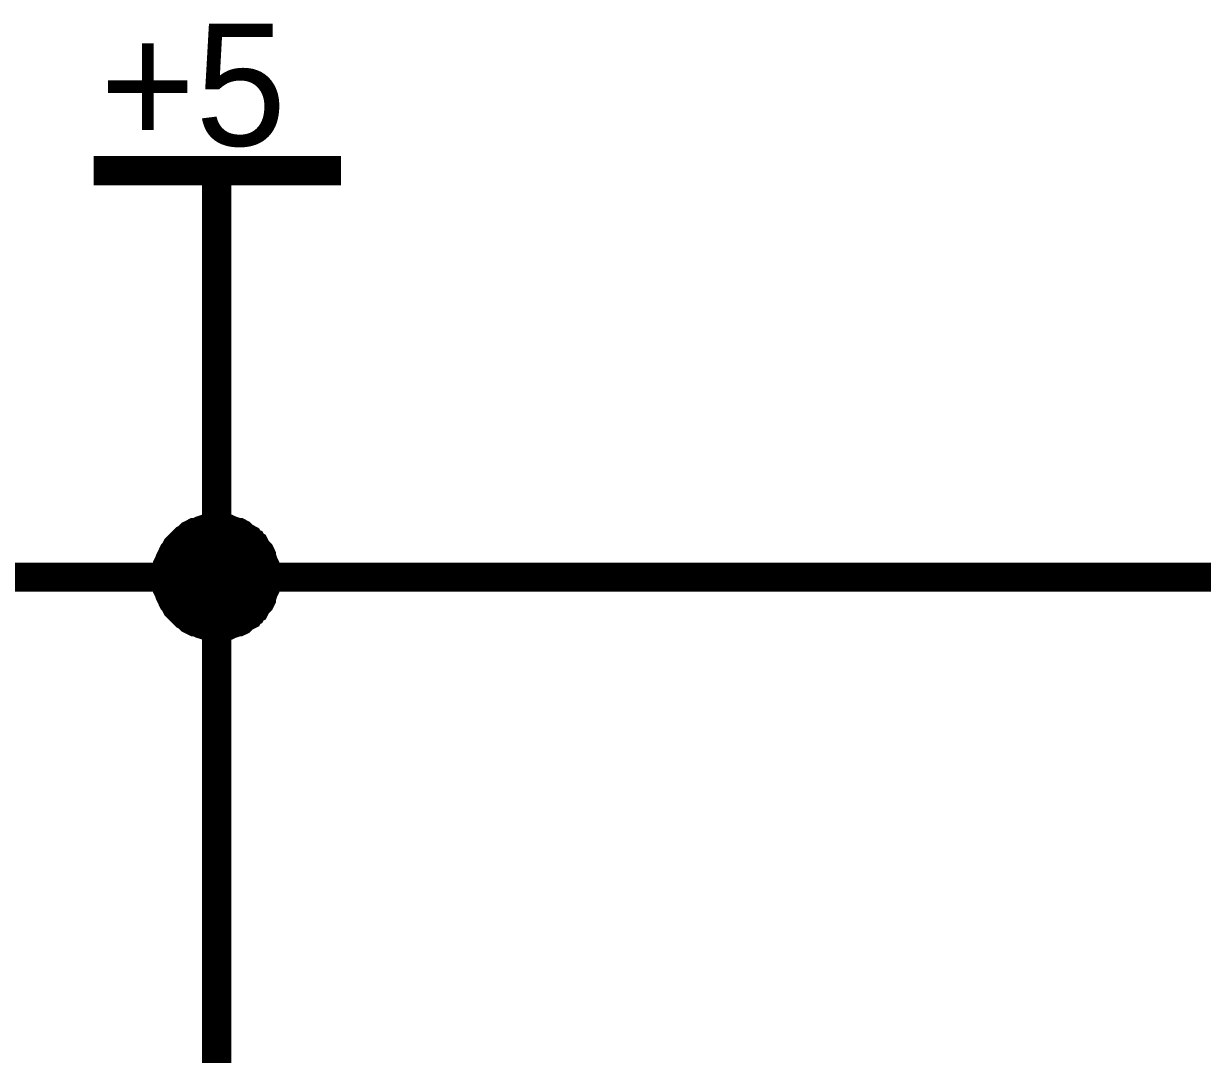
# Model space of a CAD drawing. Header units: millimetres. Extents: x 0 to 800, y 0 to 567.
# Drawn here: x 56.38 to 68.5, y 357.64 to 368.24 of the extents above; entities that cross this region are included whole.
import ezdxf

# ---------------------------------------------------------------- set-up
doc = ezdxf.new("R2010")
doc.units = ezdxf.units.MM
doc.layers.add('Sheet', color=255, linetype='Continuous')

msp = doc.modelspace()

# ---------------------------------------------------------------- linework, layer by layer
at = {"layer": 'Sheet'}
for points, const_width in [([(57.096, 366.724), (59.638, 366.724)], 0.3), ([(58.361, 364.193), (58.361, 366.724)], 0.3), ([(58.361, 364.193), (58.361, 364.193), (58.361, 362.546), (58.361, 350.473), (58.417, 350.473)], 0.3), ([(57.846, 362.546), (57.846, 362.569), (57.846, 362.602), (57.857, 362.625), (57.857, 362.647), (57.857, 362.67), (57.868, 362.692), (57.88, 362.726), (57.891, 362.748), (57.902, 362.77), (57.913, 362.793), (57.924, 362.804), (57.936, 362.826), (57.947, 362.849), (57.969, 362.871), (57.98, 362.882), (58.003, 362.905), (58.014, 362.916), (58.036, 362.938), (58.059, 362.95), (58.07, 362.961), (58.092, 362.983), (58.115, 362.994), (58.137, 363.006), (58.16, 363.006), (58.182, 363.017), (58.204, 363.028), (58.238, 363.039), (58.26, 363.039), (58.283, 363.039), (58.305, 363.05), (58.339, 363.05), (58.361, 363.05)], 0.3), ([(57.846, 362.546), (57.846, 362.569), (57.846, 362.602), (57.857, 362.625), (57.857, 362.647), (57.857, 362.67), (57.868, 362.692), (57.88, 362.726), (57.891, 362.748), (57.902, 362.77), (57.913, 362.793), (57.924, 362.804), (57.936, 362.826), (57.947, 362.849), (57.969, 362.871), (57.98, 362.882), (58.003, 362.905), (58.014, 362.916), (58.036, 362.938), (58.059, 362.95), (58.07, 362.961), (58.092, 362.983), (58.115, 362.994), (58.137, 363.006), (58.16, 363.006), (58.182, 363.017), (58.204, 363.028), (58.238, 363.039), (58.26, 363.039), (58.283, 363.039), (58.305, 363.05), (58.339, 363.05), (58.361, 363.05)], 0.3), ([(57.846, 362.546), (57.846, 362.569), (57.846, 362.602), (57.857, 362.625), (57.857, 362.647), (57.857, 362.67), (57.868, 362.692), (57.88, 362.726), (57.891, 362.748), (57.902, 362.77), (57.913, 362.793), (57.924, 362.804), (57.936, 362.826), (57.947, 362.849), (57.969, 362.871), (57.98, 362.882), (58.003, 362.905), (58.014, 362.916), (58.036, 362.938), (58.059, 362.95), (58.07, 362.961), (58.092, 362.983), (58.115, 362.994), (58.137, 363.006), (58.16, 363.006), (58.182, 363.017), (58.204, 363.028), (58.238, 363.039), (58.26, 363.039), (58.283, 363.039), (58.305, 363.05), (58.339, 363.05), (58.361, 363.05)], 0.3), ([(57.846, 362.546), (57.846, 362.569), (57.846, 362.602), (57.857, 362.625), (57.857, 362.647), (57.857, 362.67), (57.868, 362.692), (57.88, 362.726), (57.891, 362.748), (57.902, 362.77), (57.913, 362.793), (57.924, 362.804), (57.936, 362.826), (57.947, 362.849), (57.969, 362.871), (57.98, 362.882), (58.003, 362.905), (58.014, 362.916), (58.036, 362.938), (58.059, 362.95), (58.07, 362.961), (58.092, 362.983), (58.115, 362.994), (58.137, 363.006), (58.16, 363.006), (58.182, 363.017), (58.204, 363.028), (58.238, 363.039), (58.26, 363.039), (58.283, 363.039), (58.305, 363.05), (58.339, 363.05), (58.361, 363.05)], 0.3), ([(57.846, 362.546), (57.846, 362.569), (57.846, 362.602), (57.857, 362.625), (57.857, 362.647), (57.857, 362.67), (57.868, 362.692), (57.88, 362.726), (57.891, 362.748), (57.902, 362.77), (57.913, 362.793), (57.924, 362.804), (57.936, 362.826), (57.947, 362.849), (57.969, 362.871), (57.98, 362.882), (58.003, 362.905), (58.014, 362.916), (58.036, 362.938), (58.059, 362.95), (58.07, 362.961), (58.092, 362.983), (58.115, 362.994), (58.137, 363.006), (58.16, 363.006), (58.182, 363.017), (58.204, 363.028), (58.238, 363.039), (58.26, 363.039), (58.283, 363.039), (58.305, 363.05), (58.339, 363.05), (58.361, 363.05)], 0.3), ([(57.846, 362.546), (57.846, 362.569), (57.846, 362.602), (57.857, 362.625), (57.857, 362.647), (57.857, 362.67), (57.868, 362.692), (57.88, 362.726), (57.891, 362.748), (57.902, 362.77), (57.913, 362.793), (57.924, 362.804), (57.936, 362.826), (57.947, 362.849), (57.969, 362.871), (57.98, 362.882), (58.003, 362.905), (58.014, 362.916), (58.036, 362.938), (58.059, 362.95), (58.07, 362.961), (58.092, 362.983), (58.115, 362.994), (58.137, 363.006), (58.16, 363.006), (58.182, 363.017), (58.204, 363.028), (58.238, 363.039), (58.26, 363.039), (58.283, 363.039), (58.305, 363.05), (58.339, 363.05), (58.361, 363.05)], 0.3), ([(58.361, 363.05), (58.361, 363.05)], 0.3), ([(58.361, 363.05), (58.384, 363.05), (58.417, 363.05), (58.44, 363.039), (58.462, 363.039), (58.484, 363.039), (58.507, 363.028), (58.54, 363.017), (58.563, 363.006), (58.585, 363.006), (58.608, 362.994), (58.619, 362.983), (58.641, 362.961), (58.664, 362.95), (58.686, 362.938), (58.697, 362.916), (58.72, 362.905), (58.731, 362.882), (58.753, 362.871), (58.764, 362.849), (58.776, 362.826), (58.798, 362.804), (58.809, 362.793), (58.82, 362.77), (58.82, 362.748), (58.832, 362.726), (58.843, 362.692), (58.854, 362.67), (58.854, 362.647), (58.854, 362.625), (58.865, 362.602), (58.865, 362.569), (58.865, 362.546)], 0.3), ([(58.361, 363.05), (58.361, 363.05)], 0.3), ([(58.361, 363.05), (58.384, 363.05), (58.417, 363.05), (58.44, 363.039), (58.462, 363.039), (58.484, 363.039), (58.507, 363.028), (58.54, 363.017), (58.563, 363.006), (58.585, 363.006), (58.608, 362.994), (58.619, 362.983), (58.641, 362.961), (58.664, 362.95), (58.686, 362.938), (58.697, 362.916), (58.72, 362.905), (58.731, 362.882), (58.753, 362.871), (58.764, 362.849), (58.776, 362.826), (58.798, 362.804), (58.809, 362.793), (58.82, 362.77), (58.82, 362.748), (58.832, 362.726), (58.843, 362.692), (58.854, 362.67), (58.854, 362.647), (58.854, 362.625), (58.865, 362.602), (58.865, 362.569), (58.865, 362.546)], 0.3), ([(58.361, 363.05), (58.361, 363.05)], 0.3), ([(58.361, 363.05), (58.384, 363.05), (58.417, 363.05), (58.44, 363.039), (58.462, 363.039), (58.484, 363.039), (58.507, 363.028), (58.54, 363.017), (58.563, 363.006), (58.585, 363.006), (58.608, 362.994), (58.619, 362.983), (58.641, 362.961), (58.664, 362.95), (58.686, 362.938), (58.697, 362.916), (58.72, 362.905), (58.731, 362.882), (58.753, 362.871), (58.764, 362.849), (58.776, 362.826), (58.798, 362.804), (58.809, 362.793), (58.82, 362.77), (58.82, 362.748), (58.832, 362.726), (58.843, 362.692), (58.854, 362.67), (58.854, 362.647), (58.854, 362.625), (58.865, 362.602), (58.865, 362.569), (58.865, 362.546)], 0.3), ([(58.361, 363.05), (58.361, 363.05)], 0.3), ([(58.361, 363.05), (58.384, 363.05), (58.417, 363.05), (58.44, 363.039), (58.462, 363.039), (58.484, 363.039), (58.507, 363.028), (58.54, 363.017), (58.563, 363.006), (58.585, 363.006), (58.608, 362.994), (58.619, 362.983), (58.641, 362.961), (58.664, 362.95), (58.686, 362.938), (58.697, 362.916), (58.72, 362.905), (58.731, 362.882), (58.753, 362.871), (58.764, 362.849), (58.776, 362.826), (58.798, 362.804), (58.809, 362.793), (58.82, 362.77), (58.82, 362.748), (58.832, 362.726), (58.843, 362.692), (58.854, 362.67), (58.854, 362.647), (58.854, 362.625), (58.865, 362.602), (58.865, 362.569), (58.865, 362.546)], 0.3), ([(58.361, 363.05), (58.361, 363.05)], 0.3), ([(58.361, 363.05), (58.384, 363.05), (58.417, 363.05), (58.44, 363.039), (58.462, 363.039), (58.484, 363.039), (58.507, 363.028), (58.54, 363.017), (58.563, 363.006), (58.585, 363.006), (58.608, 362.994), (58.619, 362.983), (58.641, 362.961), (58.664, 362.95), (58.686, 362.938), (58.697, 362.916), (58.72, 362.905), (58.731, 362.882), (58.753, 362.871), (58.764, 362.849), (58.776, 362.826), (58.798, 362.804), (58.809, 362.793), (58.82, 362.77), (58.82, 362.748), (58.832, 362.726), (58.843, 362.692), (58.854, 362.67), (58.854, 362.647), (58.854, 362.625), (58.865, 362.602), (58.865, 362.569), (58.865, 362.546)], 0.3), ([(58.361, 363.05), (58.361, 363.05)], 0.3), ([(58.361, 363.05), (58.384, 363.05), (58.417, 363.05), (58.44, 363.039), (58.462, 363.039), (58.484, 363.039), (58.507, 363.028), (58.54, 363.017), (58.563, 363.006), (58.585, 363.006), (58.608, 362.994), (58.619, 362.983), (58.641, 362.961), (58.664, 362.95), (58.686, 362.938), (58.697, 362.916), (58.72, 362.905), (58.731, 362.882), (58.753, 362.871), (58.764, 362.849), (58.776, 362.826), (58.798, 362.804), (58.809, 362.793), (58.82, 362.77), (58.82, 362.748), (58.832, 362.726), (58.843, 362.692), (58.854, 362.67), (58.854, 362.647), (58.854, 362.625), (58.865, 362.602), (58.865, 362.569), (58.865, 362.546)], 0.3), ([(57.846, 362.546), (57.846, 362.569), (57.846, 362.602), (57.857, 362.625), (57.857, 362.647), (57.857, 362.67), (57.868, 362.692), (57.88, 362.726), (57.891, 362.748), (57.902, 362.77), (57.913, 362.793), (57.924, 362.804), (57.936, 362.826), (57.947, 362.849), (57.969, 362.871), (57.98, 362.882), (58.003, 362.905), (58.014, 362.916), (58.036, 362.938), (58.059, 362.95), (58.07, 362.961), (58.092, 362.983), (58.115, 362.994), (58.137, 363.006), (58.16, 363.006), (58.182, 363.017), (58.204, 363.028), (58.238, 363.039), (58.26, 363.039), (58.283, 363.039), (58.305, 363.05), (58.339, 363.05), (58.361, 363.05)], 0.0991), ([(57.846, 362.546), (57.846, 362.569), (57.846, 362.602), (57.857, 362.625), (57.857, 362.647), (57.857, 362.67), (57.868, 362.692), (57.88, 362.726), (57.891, 362.748), (57.902, 362.77), (57.913, 362.793), (57.924, 362.804), (57.936, 362.826), (57.947, 362.849), (57.969, 362.871), (57.98, 362.882), (58.003, 362.905), (58.014, 362.916), (58.036, 362.938), (58.059, 362.95), (58.07, 362.961), (58.092, 362.983), (58.115, 362.994), (58.137, 363.006), (58.16, 363.006), (58.182, 363.017), (58.204, 363.028), (58.238, 363.039), (58.26, 363.039), (58.283, 363.039), (58.305, 363.05), (58.339, 363.05), (58.361, 363.05)], 0.0991), ([(57.846, 362.546), (57.846, 362.569), (57.846, 362.602), (57.857, 362.625), (57.857, 362.647), (57.857, 362.67), (57.868, 362.692), (57.88, 362.726), (57.891, 362.748), (57.902, 362.77), (57.913, 362.793), (57.924, 362.804), (57.936, 362.826), (57.947, 362.849), (57.969, 362.871), (57.98, 362.882), (58.003, 362.905), (58.014, 362.916), (58.036, 362.938), (58.059, 362.95), (58.07, 362.961), (58.092, 362.983), (58.115, 362.994), (58.137, 363.006), (58.16, 363.006), (58.182, 363.017), (58.204, 363.028), (58.238, 363.039), (58.26, 363.039), (58.283, 363.039), (58.305, 363.05), (58.339, 363.05), (58.361, 363.05)], 0.0991), ([(57.846, 362.546), (57.846, 362.569), (57.846, 362.602), (57.857, 362.625), (57.857, 362.647), (57.857, 362.67), (57.868, 362.692), (57.88, 362.726), (57.891, 362.748), (57.902, 362.77), (57.913, 362.793), (57.924, 362.804), (57.936, 362.826), (57.947, 362.849), (57.969, 362.871), (57.98, 362.882), (58.003, 362.905), (58.014, 362.916), (58.036, 362.938), (58.059, 362.95), (58.07, 362.961), (58.092, 362.983), (58.115, 362.994), (58.137, 363.006), (58.16, 363.006), (58.182, 363.017), (58.204, 363.028), (58.238, 363.039), (58.26, 363.039), (58.283, 363.039), (58.305, 363.05), (58.339, 363.05), (58.361, 363.05)], 0.0991), ([(57.846, 362.546), (57.846, 362.569), (57.846, 362.602), (57.857, 362.625), (57.857, 362.647), (57.857, 362.67), (57.868, 362.692), (57.88, 362.726), (57.891, 362.748), (57.902, 362.77), (57.913, 362.793), (57.924, 362.804), (57.936, 362.826), (57.947, 362.849), (57.969, 362.871), (57.98, 362.882), (58.003, 362.905), (58.014, 362.916), (58.036, 362.938), (58.059, 362.95), (58.07, 362.961), (58.092, 362.983), (58.115, 362.994), (58.137, 363.006), (58.16, 363.006), (58.182, 363.017), (58.204, 363.028), (58.238, 363.039), (58.26, 363.039), (58.283, 363.039), (58.305, 363.05), (58.339, 363.05), (58.361, 363.05)], 0.0991), ([(57.846, 362.546), (57.846, 362.569), (57.846, 362.602), (57.857, 362.625), (57.857, 362.647), (57.857, 362.67), (57.868, 362.692), (57.88, 362.726), (57.891, 362.748), (57.902, 362.77), (57.913, 362.793), (57.924, 362.804), (57.936, 362.826), (57.947, 362.849), (57.969, 362.871), (57.98, 362.882), (58.003, 362.905), (58.014, 362.916), (58.036, 362.938), (58.059, 362.95), (58.07, 362.961), (58.092, 362.983), (58.115, 362.994), (58.137, 363.006), (58.16, 363.006), (58.182, 363.017), (58.204, 363.028), (58.238, 363.039), (58.26, 363.039), (58.283, 363.039), (58.305, 363.05), (58.339, 363.05), (58.361, 363.05)], 0.0991), ([(58.361, 363.05), (58.361, 363.05)], 0.0991), ([(58.361, 363.05), (58.384, 363.05), (58.417, 363.05), (58.44, 363.039), (58.462, 363.039), (58.484, 363.039), (58.507, 363.028), (58.54, 363.017), (58.563, 363.006), (58.585, 363.006), (58.608, 362.994), (58.619, 362.983), (58.641, 362.961), (58.664, 362.95), (58.686, 362.938), (58.697, 362.916), (58.72, 362.905), (58.731, 362.882), (58.753, 362.871), (58.764, 362.849), (58.776, 362.826), (58.798, 362.804), (58.809, 362.793), (58.82, 362.77), (58.82, 362.748), (58.832, 362.726), (58.843, 362.692), (58.854, 362.67), (58.854, 362.647), (58.854, 362.625), (58.865, 362.602), (58.865, 362.569), (58.865, 362.546)], 0.0991), ([(58.361, 363.05), (58.361, 363.05)], 0.0991), ([(58.361, 363.05), (58.384, 363.05), (58.417, 363.05), (58.44, 363.039), (58.462, 363.039), (58.484, 363.039), (58.507, 363.028), (58.54, 363.017), (58.563, 363.006), (58.585, 363.006), (58.608, 362.994), (58.619, 362.983), (58.641, 362.961), (58.664, 362.95), (58.686, 362.938), (58.697, 362.916), (58.72, 362.905), (58.731, 362.882), (58.753, 362.871), (58.764, 362.849), (58.776, 362.826), (58.798, 362.804), (58.809, 362.793), (58.82, 362.77), (58.82, 362.748), (58.832, 362.726), (58.843, 362.692), (58.854, 362.67), (58.854, 362.647), (58.854, 362.625), (58.865, 362.602), (58.865, 362.569), (58.865, 362.546)], 0.0991), ([(58.361, 363.05), (58.361, 363.05)], 0.0991), ([(58.361, 363.05), (58.384, 363.05), (58.417, 363.05), (58.44, 363.039), (58.462, 363.039), (58.484, 363.039), (58.507, 363.028), (58.54, 363.017), (58.563, 363.006), (58.585, 363.006), (58.608, 362.994), (58.619, 362.983), (58.641, 362.961), (58.664, 362.95), (58.686, 362.938), (58.697, 362.916), (58.72, 362.905), (58.731, 362.882), (58.753, 362.871), (58.764, 362.849), (58.776, 362.826), (58.798, 362.804), (58.809, 362.793), (58.82, 362.77), (58.82, 362.748), (58.832, 362.726), (58.843, 362.692), (58.854, 362.67), (58.854, 362.647), (58.854, 362.625), (58.865, 362.602), (58.865, 362.569), (58.865, 362.546)], 0.0991), ([(58.361, 363.05), (58.361, 363.05)], 0.0991), ([(58.361, 363.05), (58.384, 363.05), (58.417, 363.05), (58.44, 363.039), (58.462, 363.039), (58.484, 363.039), (58.507, 363.028), (58.54, 363.017), (58.563, 363.006), (58.585, 363.006), (58.608, 362.994), (58.619, 362.983), (58.641, 362.961), (58.664, 362.95), (58.686, 362.938), (58.697, 362.916), (58.72, 362.905), (58.731, 362.882), (58.753, 362.871), (58.764, 362.849), (58.776, 362.826), (58.798, 362.804), (58.809, 362.793), (58.82, 362.77), (58.82, 362.748), (58.832, 362.726), (58.843, 362.692), (58.854, 362.67), (58.854, 362.647), (58.854, 362.625), (58.865, 362.602), (58.865, 362.569), (58.865, 362.546)], 0.0991), ([(58.361, 363.05), (58.361, 363.05)], 0.0991), ([(58.361, 363.05), (58.384, 363.05), (58.417, 363.05), (58.44, 363.039), (58.462, 363.039), (58.484, 363.039), (58.507, 363.028), (58.54, 363.017), (58.563, 363.006), (58.585, 363.006), (58.608, 362.994), (58.619, 362.983), (58.641, 362.961), (58.664, 362.95), (58.686, 362.938), (58.697, 362.916), (58.72, 362.905), (58.731, 362.882), (58.753, 362.871), (58.764, 362.849), (58.776, 362.826), (58.798, 362.804), (58.809, 362.793), (58.82, 362.77), (58.82, 362.748), (58.832, 362.726), (58.843, 362.692), (58.854, 362.67), (58.854, 362.647), (58.854, 362.625), (58.865, 362.602), (58.865, 362.569), (58.865, 362.546)], 0.0991), ([(58.361, 363.05), (58.361, 363.05)], 0.0991), ([(58.361, 363.05), (58.384, 363.05), (58.417, 363.05), (58.44, 363.039), (58.462, 363.039), (58.484, 363.039), (58.507, 363.028), (58.54, 363.017), (58.563, 363.006), (58.585, 363.006), (58.608, 362.994), (58.619, 362.983), (58.641, 362.961), (58.664, 362.95), (58.686, 362.938), (58.697, 362.916), (58.72, 362.905), (58.731, 362.882), (58.753, 362.871), (58.764, 362.849), (58.776, 362.826), (58.798, 362.804), (58.809, 362.793), (58.82, 362.77), (58.82, 362.748), (58.832, 362.726), (58.843, 362.692), (58.854, 362.67), (58.854, 362.647), (58.854, 362.625), (58.865, 362.602), (58.865, 362.569), (58.865, 362.546)], 0.0991), ([(58.361, 362.546), (27.54, 362.546), (27.54, 359.052), (26.745, 359.052)], 0.3), ([(58.361, 362.042), (58.339, 362.042), (58.305, 362.042), (58.283, 362.054), (58.26, 362.054), (58.238, 362.054), (58.204, 362.065), (58.182, 362.076), (58.16, 362.087), (58.137, 362.087), (58.115, 362.098), (58.092, 362.11), (58.07, 362.132), (58.059, 362.143), (58.036, 362.154), (58.014, 362.177), (58.003, 362.188), (57.98, 362.21), (57.969, 362.222), (57.947, 362.244), (57.936, 362.266), (57.924, 362.289), (57.913, 362.3), (57.902, 362.322), (57.891, 362.345), (57.88, 362.367), (57.868, 362.401), (57.857, 362.423), (57.857, 362.446), (57.857, 362.468), (57.846, 362.49), (57.846, 362.524), (57.846, 362.546)], 0.3), ([(57.846, 362.546), (57.846, 362.546)], 0.3), ([(58.361, 362.042), (58.339, 362.042), (58.305, 362.042), (58.283, 362.054), (58.26, 362.054), (58.238, 362.054), (58.204, 362.065), (58.182, 362.076), (58.16, 362.087), (58.137, 362.087), (58.115, 362.098), (58.092, 362.11), (58.07, 362.132), (58.059, 362.143), (58.036, 362.154), (58.014, 362.177), (58.003, 362.188), (57.98, 362.21), (57.969, 362.222), (57.947, 362.244), (57.936, 362.266), (57.924, 362.289), (57.913, 362.3), (57.902, 362.322), (57.891, 362.345), (57.88, 362.367), (57.868, 362.401), (57.857, 362.423), (57.857, 362.446), (57.857, 362.468), (57.846, 362.49), (57.846, 362.524), (57.846, 362.546)], 0.3), ([(57.846, 362.546), (57.846, 362.546)], 0.3), ([(58.361, 362.042), (58.339, 362.042), (58.305, 362.042), (58.283, 362.054), (58.26, 362.054), (58.238, 362.054), (58.204, 362.065), (58.182, 362.076), (58.16, 362.087), (58.137, 362.087), (58.115, 362.098), (58.092, 362.11), (58.07, 362.132), (58.059, 362.143), (58.036, 362.154), (58.014, 362.177), (58.003, 362.188), (57.98, 362.21), (57.969, 362.222), (57.947, 362.244), (57.936, 362.266), (57.924, 362.289), (57.913, 362.3), (57.902, 362.322), (57.891, 362.345), (57.88, 362.367), (57.868, 362.401), (57.857, 362.423), (57.857, 362.446), (57.857, 362.468), (57.846, 362.49), (57.846, 362.524), (57.846, 362.546)], 0.3), ([(57.846, 362.546), (57.846, 362.546)], 0.3), ([(58.361, 362.042), (58.339, 362.042), (58.305, 362.042), (58.283, 362.054), (58.26, 362.054), (58.238, 362.054), (58.204, 362.065), (58.182, 362.076), (58.16, 362.087), (58.137, 362.087), (58.115, 362.098), (58.092, 362.11), (58.07, 362.132), (58.059, 362.143), (58.036, 362.154), (58.014, 362.177), (58.003, 362.188), (57.98, 362.21), (57.969, 362.222), (57.947, 362.244), (57.936, 362.266), (57.924, 362.289), (57.913, 362.3), (57.902, 362.322), (57.891, 362.345), (57.88, 362.367), (57.868, 362.401), (57.857, 362.423), (57.857, 362.446), (57.857, 362.468), (57.846, 362.49), (57.846, 362.524), (57.846, 362.546)], 0.3), ([(57.846, 362.546), (57.846, 362.546)], 0.3), ([(58.361, 362.042), (58.339, 362.042), (58.305, 362.042), (58.283, 362.054), (58.26, 362.054), (58.238, 362.054), (58.204, 362.065), (58.182, 362.076), (58.16, 362.087), (58.137, 362.087), (58.115, 362.098), (58.092, 362.11), (58.07, 362.132), (58.059, 362.143), (58.036, 362.154), (58.014, 362.177), (58.003, 362.188), (57.98, 362.21), (57.969, 362.222), (57.947, 362.244), (57.936, 362.266), (57.924, 362.289), (57.913, 362.3), (57.902, 362.322), (57.891, 362.345), (57.88, 362.367), (57.868, 362.401), (57.857, 362.423), (57.857, 362.446), (57.857, 362.468), (57.846, 362.49), (57.846, 362.524), (57.846, 362.546)], 0.3), ([(57.846, 362.546), (57.846, 362.546)], 0.3), ([(58.361, 362.042), (58.339, 362.042), (58.305, 362.042), (58.283, 362.054), (58.26, 362.054), (58.238, 362.054), (58.204, 362.065), (58.182, 362.076), (58.16, 362.087), (58.137, 362.087), (58.115, 362.098), (58.092, 362.11), (58.07, 362.132), (58.059, 362.143), (58.036, 362.154), (58.014, 362.177), (58.003, 362.188), (57.98, 362.21), (57.969, 362.222), (57.947, 362.244), (57.936, 362.266), (57.924, 362.289), (57.913, 362.3), (57.902, 362.322), (57.891, 362.345), (57.88, 362.367), (57.868, 362.401), (57.857, 362.423), (57.857, 362.446), (57.857, 362.468), (57.846, 362.49), (57.846, 362.524), (57.846, 362.546)], 0.3), ([(57.846, 362.546), (57.846, 362.546)], 0.3), ([(58.865, 362.546), (58.865, 362.524), (58.865, 362.49), (58.854, 362.468), (58.854, 362.446), (58.854, 362.423), (58.843, 362.401), (58.832, 362.367), (58.82, 362.345), (58.82, 362.322), (58.809, 362.3), (58.798, 362.289), (58.776, 362.266), (58.764, 362.244), (58.753, 362.222), (58.731, 362.21), (58.72, 362.188), (58.697, 362.177), (58.686, 362.154), (58.664, 362.143), (58.641, 362.132), (58.619, 362.11), (58.608, 362.098), (58.585, 362.087), (58.563, 362.087), (58.54, 362.076), (58.507, 362.065), (58.484, 362.054), (58.462, 362.054), (58.44, 362.054), (58.417, 362.042), (58.384, 362.042), (58.361, 362.042)], 0.3), ([(58.865, 362.546), (58.865, 362.524), (58.865, 362.49), (58.854, 362.468), (58.854, 362.446), (58.854, 362.423), (58.843, 362.401), (58.832, 362.367), (58.82, 362.345), (58.82, 362.322), (58.809, 362.3), (58.798, 362.289), (58.776, 362.266), (58.764, 362.244), (58.753, 362.222), (58.731, 362.21), (58.72, 362.188), (58.697, 362.177), (58.686, 362.154), (58.664, 362.143), (58.641, 362.132), (58.619, 362.11), (58.608, 362.098), (58.585, 362.087), (58.563, 362.087), (58.54, 362.076), (58.507, 362.065), (58.484, 362.054), (58.462, 362.054), (58.44, 362.054), (58.417, 362.042), (58.384, 362.042), (58.361, 362.042)], 0.3), ([(58.361, 362.546), (79.248, 362.546)], 0.3), ([(58.865, 362.546), (58.865, 362.524), (58.865, 362.49), (58.854, 362.468), (58.854, 362.446), (58.854, 362.423), (58.843, 362.401), (58.832, 362.367), (58.82, 362.345), (58.82, 362.322), (58.809, 362.3), (58.798, 362.289), (58.776, 362.266), (58.764, 362.244), (58.753, 362.222), (58.731, 362.21), (58.72, 362.188), (58.697, 362.177), (58.686, 362.154), (58.664, 362.143), (58.641, 362.132), (58.619, 362.11), (58.608, 362.098), (58.585, 362.087), (58.563, 362.087), (58.54, 362.076), (58.507, 362.065), (58.484, 362.054), (58.462, 362.054), (58.44, 362.054), (58.417, 362.042), (58.384, 362.042), (58.361, 362.042)], 0.3), ([(58.865, 362.546), (58.865, 362.524), (58.865, 362.49), (58.854, 362.468), (58.854, 362.446), (58.854, 362.423), (58.843, 362.401), (58.832, 362.367), (58.82, 362.345), (58.82, 362.322), (58.809, 362.3), (58.798, 362.289), (58.776, 362.266), (58.764, 362.244), (58.753, 362.222), (58.731, 362.21), (58.72, 362.188), (58.697, 362.177), (58.686, 362.154), (58.664, 362.143), (58.641, 362.132), (58.619, 362.11), (58.608, 362.098), (58.585, 362.087), (58.563, 362.087), (58.54, 362.076), (58.507, 362.065), (58.484, 362.054), (58.462, 362.054), (58.44, 362.054), (58.417, 362.042), (58.384, 362.042), (58.361, 362.042)], 0.3), ([(58.865, 362.546), (58.865, 362.524), (58.865, 362.49), (58.854, 362.468), (58.854, 362.446), (58.854, 362.423), (58.843, 362.401), (58.832, 362.367), (58.82, 362.345), (58.82, 362.322), (58.809, 362.3), (58.798, 362.289), (58.776, 362.266), (58.764, 362.244), (58.753, 362.222), (58.731, 362.21), (58.72, 362.188), (58.697, 362.177), (58.686, 362.154), (58.664, 362.143), (58.641, 362.132), (58.619, 362.11), (58.608, 362.098), (58.585, 362.087), (58.563, 362.087), (58.54, 362.076), (58.507, 362.065), (58.484, 362.054), (58.462, 362.054), (58.44, 362.054), (58.417, 362.042), (58.384, 362.042), (58.361, 362.042)], 0.3), ([(58.865, 362.546), (58.865, 362.524), (58.865, 362.49), (58.854, 362.468), (58.854, 362.446), (58.854, 362.423), (58.843, 362.401), (58.832, 362.367), (58.82, 362.345), (58.82, 362.322), (58.809, 362.3), (58.798, 362.289), (58.776, 362.266), (58.764, 362.244), (58.753, 362.222), (58.731, 362.21), (58.72, 362.188), (58.697, 362.177), (58.686, 362.154), (58.664, 362.143), (58.641, 362.132), (58.619, 362.11), (58.608, 362.098), (58.585, 362.087), (58.563, 362.087), (58.54, 362.076), (58.507, 362.065), (58.484, 362.054), (58.462, 362.054), (58.44, 362.054), (58.417, 362.042), (58.384, 362.042), (58.361, 362.042)], 0.3), ([(58.865, 362.546), (58.865, 362.546), (58.865, 362.546), (58.865, 362.546), (58.865, 362.546), (58.865, 362.546), (58.865, 362.546), (58.865, 362.546), (58.865, 362.546), (58.865, 362.546), (58.865, 362.546), (58.865, 362.546), (58.865, 362.546), (58.865, 362.546), (58.865, 362.546), (58.865, 362.546), (58.865, 362.546), (58.865, 362.546), (58.865, 362.546), (58.865, 362.546), (58.865, 362.546), (58.865, 362.546), (58.865, 362.546), (58.865, 362.546), (58.865, 362.546), (58.865, 362.546), (58.865, 362.546), (58.865, 362.546), (58.865, 362.546), (58.865, 362.546), (58.865, 362.546), (58.865, 362.546), (58.865, 362.546)], 0.3), ([(58.865, 362.546), (58.865, 362.546)], 0.3), ([(58.865, 362.546), (58.865, 362.546), (58.865, 362.546), (58.865, 362.546), (58.865, 362.546), (58.865, 362.546), (58.865, 362.546), (58.865, 362.546), (58.865, 362.546), (58.865, 362.546), (58.865, 362.546), (58.865, 362.546), (58.865, 362.546), (58.865, 362.546), (58.865, 362.546), (58.865, 362.546), (58.865, 362.546), (58.865, 362.546), (58.865, 362.546), (58.865, 362.546), (58.865, 362.546), (58.865, 362.546), (58.865, 362.546), (58.865, 362.546), (58.865, 362.546), (58.865, 362.546), (58.865, 362.546), (58.865, 362.546), (58.865, 362.546), (58.865, 362.546), (58.865, 362.546), (58.865, 362.546), (58.865, 362.546)], 0.3), ([(58.865, 362.546), (58.865, 362.546)], 0.3), ([(58.865, 362.546), (58.865, 362.546), (58.865, 362.546), (58.865, 362.546), (58.865, 362.546), (58.865, 362.546), (58.865, 362.546), (58.865, 362.546), (58.865, 362.546), (58.865, 362.546), (58.865, 362.546), (58.865, 362.546), (58.865, 362.546), (58.865, 362.546), (58.865, 362.546), (58.865, 362.546), (58.865, 362.546), (58.865, 362.546), (58.865, 362.546), (58.865, 362.546), (58.865, 362.546), (58.865, 362.546), (58.865, 362.546), (58.865, 362.546), (58.865, 362.546), (58.865, 362.546), (58.865, 362.546), (58.865, 362.546), (58.865, 362.546), (58.865, 362.546), (58.865, 362.546), (58.865, 362.546), (58.865, 362.546)], 0.3), ([(58.865, 362.546), (58.865, 362.546)], 0.3), ([(58.865, 362.546), (58.865, 362.546), (58.865, 362.546), (58.865, 362.546), (58.865, 362.546), (58.865, 362.546), (58.865, 362.546), (58.865, 362.546), (58.865, 362.546), (58.865, 362.546), (58.865, 362.546), (58.865, 362.546), (58.865, 362.546), (58.865, 362.546), (58.865, 362.546), (58.865, 362.546), (58.865, 362.546), (58.865, 362.546), (58.865, 362.546), (58.865, 362.546), (58.865, 362.546), (58.865, 362.546), (58.865, 362.546), (58.865, 362.546), (58.865, 362.546), (58.865, 362.546), (58.865, 362.546), (58.865, 362.546), (58.865, 362.546), (58.865, 362.546), (58.865, 362.546), (58.865, 362.546), (58.865, 362.546)], 0.3), ([(58.865, 362.546), (58.865, 362.546)], 0.3), ([(58.865, 362.546), (58.865, 362.546), (58.865, 362.546), (58.865, 362.546), (58.865, 362.546), (58.865, 362.546), (58.865, 362.546), (58.865, 362.546), (58.865, 362.546), (58.865, 362.546), (58.865, 362.546), (58.865, 362.546), (58.865, 362.546), (58.865, 362.546), (58.865, 362.546), (58.865, 362.546), (58.865, 362.546), (58.865, 362.546), (58.865, 362.546), (58.865, 362.546), (58.865, 362.546), (58.865, 362.546), (58.865, 362.546), (58.865, 362.546), (58.865, 362.546), (58.865, 362.546), (58.865, 362.546), (58.865, 362.546), (58.865, 362.546), (58.865, 362.546), (58.865, 362.546), (58.865, 362.546), (58.865, 362.546)], 0.3), ([(58.865, 362.546), (58.865, 362.546)], 0.3), ([(58.865, 362.546), (58.865, 362.546), (58.865, 362.546), (58.865, 362.546), (58.865, 362.546), (58.865, 362.546), (58.865, 362.546), (58.865, 362.546), (58.865, 362.546), (58.865, 362.546), (58.865, 362.546), (58.865, 362.546), (58.865, 362.546), (58.865, 362.546), (58.865, 362.546), (58.865, 362.546), (58.865, 362.546), (58.865, 362.546), (58.865, 362.546), (58.865, 362.546), (58.865, 362.546), (58.865, 362.546), (58.865, 362.546), (58.865, 362.546), (58.865, 362.546), (58.865, 362.546), (58.865, 362.546), (58.865, 362.546), (58.865, 362.546), (58.865, 362.546), (58.865, 362.546), (58.865, 362.546), (58.865, 362.546)], 0.3), ([(58.865, 362.546), (58.865, 362.546)], 0.3), ([(58.361, 362.042), (58.339, 362.042), (58.305, 362.042), (58.283, 362.054), (58.26, 362.054), (58.238, 362.054), (58.204, 362.065), (58.182, 362.076), (58.16, 362.087), (58.137, 362.087), (58.115, 362.098), (58.092, 362.11), (58.07, 362.132), (58.059, 362.143), (58.036, 362.154), (58.014, 362.177), (58.003, 362.188), (57.98, 362.21), (57.969, 362.222), (57.947, 362.244), (57.936, 362.266), (57.924, 362.289), (57.913, 362.3), (57.902, 362.322), (57.891, 362.345), (57.88, 362.367), (57.868, 362.401), (57.857, 362.423), (57.857, 362.446), (57.857, 362.468), (57.846, 362.49), (57.846, 362.524), (57.846, 362.546)], 0.0991), ([(57.846, 362.546), (57.846, 362.546)], 0.0991), ([(58.361, 362.042), (58.339, 362.042), (58.305, 362.042), (58.283, 362.054), (58.26, 362.054), (58.238, 362.054), (58.204, 362.065), (58.182, 362.076), (58.16, 362.087), (58.137, 362.087), (58.115, 362.098), (58.092, 362.11), (58.07, 362.132), (58.059, 362.143), (58.036, 362.154), (58.014, 362.177), (58.003, 362.188), (57.98, 362.21), (57.969, 362.222), (57.947, 362.244), (57.936, 362.266), (57.924, 362.289), (57.913, 362.3), (57.902, 362.322), (57.891, 362.345), (57.88, 362.367), (57.868, 362.401), (57.857, 362.423), (57.857, 362.446), (57.857, 362.468), (57.846, 362.49), (57.846, 362.524), (57.846, 362.546)], 0.0991), ([(57.846, 362.546), (57.846, 362.546)], 0.0991), ([(58.361, 362.042), (58.339, 362.042), (58.305, 362.042), (58.283, 362.054), (58.26, 362.054), (58.238, 362.054), (58.204, 362.065), (58.182, 362.076), (58.16, 362.087), (58.137, 362.087), (58.115, 362.098), (58.092, 362.11), (58.07, 362.132), (58.059, 362.143), (58.036, 362.154), (58.014, 362.177), (58.003, 362.188), (57.98, 362.21), (57.969, 362.222), (57.947, 362.244), (57.936, 362.266), (57.924, 362.289), (57.913, 362.3), (57.902, 362.322), (57.891, 362.345), (57.88, 362.367), (57.868, 362.401), (57.857, 362.423), (57.857, 362.446), (57.857, 362.468), (57.846, 362.49), (57.846, 362.524), (57.846, 362.546)], 0.0991), ([(57.846, 362.546), (57.846, 362.546)], 0.0991), ([(58.361, 362.042), (58.339, 362.042), (58.305, 362.042), (58.283, 362.054), (58.26, 362.054), (58.238, 362.054), (58.204, 362.065), (58.182, 362.076), (58.16, 362.087), (58.137, 362.087), (58.115, 362.098), (58.092, 362.11), (58.07, 362.132), (58.059, 362.143), (58.036, 362.154), (58.014, 362.177), (58.003, 362.188), (57.98, 362.21), (57.969, 362.222), (57.947, 362.244), (57.936, 362.266), (57.924, 362.289), (57.913, 362.3), (57.902, 362.322), (57.891, 362.345), (57.88, 362.367), (57.868, 362.401), (57.857, 362.423), (57.857, 362.446), (57.857, 362.468), (57.846, 362.49), (57.846, 362.524), (57.846, 362.546)], 0.0991), ([(57.846, 362.546), (57.846, 362.546)], 0.0991), ([(58.361, 362.042), (58.339, 362.042), (58.305, 362.042), (58.283, 362.054), (58.26, 362.054), (58.238, 362.054), (58.204, 362.065), (58.182, 362.076), (58.16, 362.087), (58.137, 362.087), (58.115, 362.098), (58.092, 362.11), (58.07, 362.132), (58.059, 362.143), (58.036, 362.154), (58.014, 362.177), (58.003, 362.188), (57.98, 362.21), (57.969, 362.222), (57.947, 362.244), (57.936, 362.266), (57.924, 362.289), (57.913, 362.3), (57.902, 362.322), (57.891, 362.345), (57.88, 362.367), (57.868, 362.401), (57.857, 362.423), (57.857, 362.446), (57.857, 362.468), (57.846, 362.49), (57.846, 362.524), (57.846, 362.546)], 0.0991), ([(57.846, 362.546), (57.846, 362.546)], 0.0991), ([(58.361, 362.042), (58.339, 362.042), (58.305, 362.042), (58.283, 362.054), (58.26, 362.054), (58.238, 362.054), (58.204, 362.065), (58.182, 362.076), (58.16, 362.087), (58.137, 362.087), (58.115, 362.098), (58.092, 362.11), (58.07, 362.132), (58.059, 362.143), (58.036, 362.154), (58.014, 362.177), (58.003, 362.188), (57.98, 362.21), (57.969, 362.222), (57.947, 362.244), (57.936, 362.266), (57.924, 362.289), (57.913, 362.3), (57.902, 362.322), (57.891, 362.345), (57.88, 362.367), (57.868, 362.401), (57.857, 362.423), (57.857, 362.446), (57.857, 362.468), (57.846, 362.49), (57.846, 362.524), (57.846, 362.546)], 0.0991), ([(57.846, 362.546), (57.846, 362.546)], 0.0991), ([(58.865, 362.546), (58.865, 362.524), (58.865, 362.49), (58.854, 362.468), (58.854, 362.446), (58.854, 362.423), (58.843, 362.401), (58.832, 362.367), (58.82, 362.345), (58.82, 362.322), (58.809, 362.3), (58.798, 362.289), (58.776, 362.266), (58.764, 362.244), (58.753, 362.222), (58.731, 362.21), (58.72, 362.188), (58.697, 362.177), (58.686, 362.154), (58.664, 362.143), (58.641, 362.132), (58.619, 362.11), (58.608, 362.098), (58.585, 362.087), (58.563, 362.087), (58.54, 362.076), (58.507, 362.065), (58.484, 362.054), (58.462, 362.054), (58.44, 362.054), (58.417, 362.042), (58.384, 362.042), (58.361, 362.042)], 0.0991), ([(58.865, 362.546), (58.865, 362.524), (58.865, 362.49), (58.854, 362.468), (58.854, 362.446), (58.854, 362.423), (58.843, 362.401), (58.832, 362.367), (58.82, 362.345), (58.82, 362.322), (58.809, 362.3), (58.798, 362.289), (58.776, 362.266), (58.764, 362.244), (58.753, 362.222), (58.731, 362.21), (58.72, 362.188), (58.697, 362.177), (58.686, 362.154), (58.664, 362.143), (58.641, 362.132), (58.619, 362.11), (58.608, 362.098), (58.585, 362.087), (58.563, 362.087), (58.54, 362.076), (58.507, 362.065), (58.484, 362.054), (58.462, 362.054), (58.44, 362.054), (58.417, 362.042), (58.384, 362.042), (58.361, 362.042)], 0.0991), ([(58.865, 362.546), (58.865, 362.524), (58.865, 362.49), (58.854, 362.468), (58.854, 362.446), (58.854, 362.423), (58.843, 362.401), (58.832, 362.367), (58.82, 362.345), (58.82, 362.322), (58.809, 362.3), (58.798, 362.289), (58.776, 362.266), (58.764, 362.244), (58.753, 362.222), (58.731, 362.21), (58.72, 362.188), (58.697, 362.177), (58.686, 362.154), (58.664, 362.143), (58.641, 362.132), (58.619, 362.11), (58.608, 362.098), (58.585, 362.087), (58.563, 362.087), (58.54, 362.076), (58.507, 362.065), (58.484, 362.054), (58.462, 362.054), (58.44, 362.054), (58.417, 362.042), (58.384, 362.042), (58.361, 362.042)], 0.0991), ([(58.865, 362.546), (58.865, 362.524), (58.865, 362.49), (58.854, 362.468), (58.854, 362.446), (58.854, 362.423), (58.843, 362.401), (58.832, 362.367), (58.82, 362.345), (58.82, 362.322), (58.809, 362.3), (58.798, 362.289), (58.776, 362.266), (58.764, 362.244), (58.753, 362.222), (58.731, 362.21), (58.72, 362.188), (58.697, 362.177), (58.686, 362.154), (58.664, 362.143), (58.641, 362.132), (58.619, 362.11), (58.608, 362.098), (58.585, 362.087), (58.563, 362.087), (58.54, 362.076), (58.507, 362.065), (58.484, 362.054), (58.462, 362.054), (58.44, 362.054), (58.417, 362.042), (58.384, 362.042), (58.361, 362.042)], 0.0991), ([(58.865, 362.546), (58.865, 362.524), (58.865, 362.49), (58.854, 362.468), (58.854, 362.446), (58.854, 362.423), (58.843, 362.401), (58.832, 362.367), (58.82, 362.345), (58.82, 362.322), (58.809, 362.3), (58.798, 362.289), (58.776, 362.266), (58.764, 362.244), (58.753, 362.222), (58.731, 362.21), (58.72, 362.188), (58.697, 362.177), (58.686, 362.154), (58.664, 362.143), (58.641, 362.132), (58.619, 362.11), (58.608, 362.098), (58.585, 362.087), (58.563, 362.087), (58.54, 362.076), (58.507, 362.065), (58.484, 362.054), (58.462, 362.054), (58.44, 362.054), (58.417, 362.042), (58.384, 362.042), (58.361, 362.042)], 0.0991), ([(58.865, 362.546), (58.865, 362.524), (58.865, 362.49), (58.854, 362.468), (58.854, 362.446), (58.854, 362.423), (58.843, 362.401), (58.832, 362.367), (58.82, 362.345), (58.82, 362.322), (58.809, 362.3), (58.798, 362.289), (58.776, 362.266), (58.764, 362.244), (58.753, 362.222), (58.731, 362.21), (58.72, 362.188), (58.697, 362.177), (58.686, 362.154), (58.664, 362.143), (58.641, 362.132), (58.619, 362.11), (58.608, 362.098), (58.585, 362.087), (58.563, 362.087), (58.54, 362.076), (58.507, 362.065), (58.484, 362.054), (58.462, 362.054), (58.44, 362.054), (58.417, 362.042), (58.384, 362.042), (58.361, 362.042)], 0.0991), ([(58.865, 362.546), (58.865, 362.546), (58.865, 362.546), (58.865, 362.546), (58.865, 362.546), (58.865, 362.546), (58.865, 362.546), (58.865, 362.546), (58.865, 362.546), (58.865, 362.546), (58.865, 362.546), (58.865, 362.546), (58.865, 362.546), (58.865, 362.546), (58.865, 362.546), (58.865, 362.546), (58.865, 362.546), (58.865, 362.546), (58.865, 362.546), (58.865, 362.546), (58.865, 362.546), (58.865, 362.546), (58.865, 362.546), (58.865, 362.546), (58.865, 362.546), (58.865, 362.546), (58.865, 362.546), (58.865, 362.546), (58.865, 362.546), (58.865, 362.546), (58.865, 362.546), (58.865, 362.546), (58.865, 362.546)], 0.0991), ([(58.865, 362.546), (58.865, 362.546)], 0.0991), ([(58.865, 362.546), (58.865, 362.546), (58.865, 362.546), (58.865, 362.546), (58.865, 362.546), (58.865, 362.546), (58.865, 362.546), (58.865, 362.546), (58.865, 362.546), (58.865, 362.546), (58.865, 362.546), (58.865, 362.546), (58.865, 362.546), (58.865, 362.546), (58.865, 362.546), (58.865, 362.546), (58.865, 362.546), (58.865, 362.546), (58.865, 362.546), (58.865, 362.546), (58.865, 362.546), (58.865, 362.546), (58.865, 362.546), (58.865, 362.546), (58.865, 362.546), (58.865, 362.546), (58.865, 362.546), (58.865, 362.546), (58.865, 362.546), (58.865, 362.546), (58.865, 362.546), (58.865, 362.546), (58.865, 362.546)], 0.0991), ([(58.865, 362.546), (58.865, 362.546)], 0.0991), ([(58.865, 362.546), (58.865, 362.546), (58.865, 362.546), (58.865, 362.546), (58.865, 362.546), (58.865, 362.546), (58.865, 362.546), (58.865, 362.546), (58.865, 362.546), (58.865, 362.546), (58.865, 362.546), (58.865, 362.546), (58.865, 362.546), (58.865, 362.546), (58.865, 362.546), (58.865, 362.546), (58.865, 362.546), (58.865, 362.546), (58.865, 362.546), (58.865, 362.546), (58.865, 362.546), (58.865, 362.546), (58.865, 362.546), (58.865, 362.546), (58.865, 362.546), (58.865, 362.546), (58.865, 362.546), (58.865, 362.546), (58.865, 362.546), (58.865, 362.546), (58.865, 362.546), (58.865, 362.546), (58.865, 362.546)], 0.0991), ([(58.865, 362.546), (58.865, 362.546)], 0.0991), ([(58.865, 362.546), (58.865, 362.546), (58.865, 362.546), (58.865, 362.546), (58.865, 362.546), (58.865, 362.546), (58.865, 362.546), (58.865, 362.546), (58.865, 362.546), (58.865, 362.546), (58.865, 362.546), (58.865, 362.546), (58.865, 362.546), (58.865, 362.546), (58.865, 362.546), (58.865, 362.546), (58.865, 362.546), (58.865, 362.546), (58.865, 362.546), (58.865, 362.546), (58.865, 362.546), (58.865, 362.546), (58.865, 362.546), (58.865, 362.546), (58.865, 362.546), (58.865, 362.546), (58.865, 362.546), (58.865, 362.546), (58.865, 362.546), (58.865, 362.546), (58.865, 362.546), (58.865, 362.546), (58.865, 362.546)], 0.0991), ([(58.865, 362.546), (58.865, 362.546)], 0.0991), ([(58.865, 362.546), (58.865, 362.546), (58.865, 362.546), (58.865, 362.546), (58.865, 362.546), (58.865, 362.546), (58.865, 362.546), (58.865, 362.546), (58.865, 362.546), (58.865, 362.546), (58.865, 362.546), (58.865, 362.546), (58.865, 362.546), (58.865, 362.546), (58.865, 362.546), (58.865, 362.546), (58.865, 362.546), (58.865, 362.546), (58.865, 362.546), (58.865, 362.546), (58.865, 362.546), (58.865, 362.546), (58.865, 362.546), (58.865, 362.546), (58.865, 362.546), (58.865, 362.546), (58.865, 362.546), (58.865, 362.546), (58.865, 362.546), (58.865, 362.546), (58.865, 362.546), (58.865, 362.546), (58.865, 362.546)], 0.0991), ([(58.865, 362.546), (58.865, 362.546)], 0.0991), ([(58.865, 362.546), (58.865, 362.546), (58.865, 362.546), (58.865, 362.546), (58.865, 362.546), (58.865, 362.546), (58.865, 362.546), (58.865, 362.546), (58.865, 362.546), (58.865, 362.546), (58.865, 362.546), (58.865, 362.546), (58.865, 362.546), (58.865, 362.546), (58.865, 362.546), (58.865, 362.546), (58.865, 362.546), (58.865, 362.546), (58.865, 362.546), (58.865, 362.546), (58.865, 362.546), (58.865, 362.546), (58.865, 362.546), (58.865, 362.546), (58.865, 362.546), (58.865, 362.546), (58.865, 362.546), (58.865, 362.546), (58.865, 362.546), (58.865, 362.546), (58.865, 362.546), (58.865, 362.546), (58.865, 362.546)], 0.0991), ([(58.865, 362.546), (58.865, 362.546)], 0.0991)]:
    msp.add_lwpolyline(points, dxfattribs=dict(at, const_width=const_width))
at = {"layer": 'Sheet', "const_width": 0.508}
msp.add_lwpolyline([(58.097, 362.553, 1), (58.605, 362.553, 1)], format="xyb", close=True, dxfattribs=at)

# ---------------------------------------------------------------- texts
at = {"layer": 'Sheet'}
msp.add_text('+5', height=1.2543, dxfattribs=at).set_placement((57.163, 366.981))

doc.saveas('drawing.dxf')
